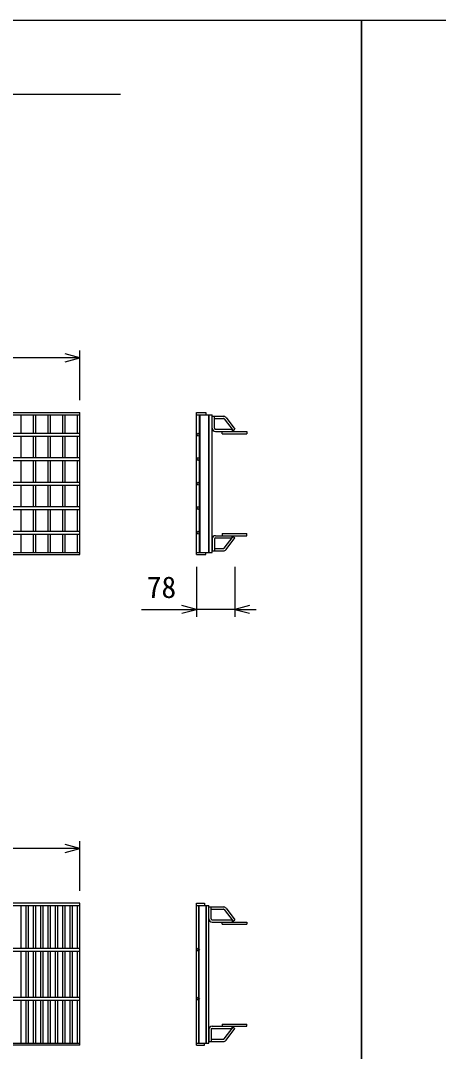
# Model space of a CAD drawing. Units: millimetres, scale not verified. Extents: x -16800 to 16800, y -5940 to 5940.
# Drawn here: x -3604 to -2751, y 229 to 2335 of the extents above; entities that cross this region are included whole.
import ezdxf
from ezdxf.enums import TextEntityAlignment as Align

# ---------------------------------------------------------------- set-up
doc = ezdxf.new("R2010")
doc.units = ezdxf.units.MM
doc.header["$LTSCALE"] = 20
for name, color, linetype, lineweight in [('0-0_DIM', 7, 'Continuous', 25), ('0-2_HATCH', 6, 'Continuous', 25), ('0-6_TXT', 7, 'Continuous', 25)]:
    doc.layers.add(name, color=color, linetype=linetype, lineweight=lineweight)
doc.styles.add('ＭＳ ゴシック', font='')
doc.styles.get('ＭＳ ゴシック').set_extended_font_data('MS Gothic')

msp = doc.modelspace()

# ---------------------------------------------------------------- linework, layer by layer
at = {"layer": '0-0_DIM'}
for p, q in [((-3483.07, 1645.9), (-4478.07, 1645.9)), ((-3483.07, 1559.31), (-3483.07, 1660.9)), ((-3244.69, 1218.87), (-3244.69, 1117.28)), ((-3166.69, 1218.87), (-3166.69, 1117.28)), ((-3357.3, 1132.28), (-3244.69, 1132.28)), ((-3166.69, 1132.28), (-3244.69, 1132.28)), ((-3166.69, 1132.28), (-3123.22, 1132.28)), ((-3483.07, 557.29), (-3483.07, 658.88)), ((-3483.07, 643.88), (-4478.07, 643.88))]:
    msp.add_line(p, q, dxfattribs=at)
for points in [[(-3513.07, 1637.86), (-3483.07, 1645.9), (-3513.07, 1653.94)], [(-3274.69, 1124.24), (-3244.69, 1132.28), (-3274.69, 1140.32)], [(-3136.69, 1140.32), (-3166.69, 1132.28), (-3136.69, 1124.24)], [(-3513.07, 635.84), (-3483.07, 643.88), (-3513.07, 651.92)]]:
    msp.add_lwpolyline(points, dxfattribs=at)
at = {"layer": '0-2_HATCH'}
for p, q in [((-4478.07, 1534.09), (-3483.07, 1534.09)), ((-4478.07, 1529.59), (-3483.07, 1529.59)), ((-3603.07, 1492.09), (-3603.07, 1529.59)), ((-3578.07, 1492.09), (-3578.07, 1529.59)), ((-3573.07, 1492.09), (-3573.07, 1529.59)), ((-3548.07, 1492.09), (-3548.07, 1529.59)), ((-3543.07, 1492.09), (-3543.07, 1529.59)), ((-3518.07, 1492.09), (-3518.07, 1529.59)), ((-3513.07, 1492.09), (-3513.07, 1529.59)), ((-3488.07, 1492.09), (-3488.07, 1529.59)), ((-3483.07, 1244.09), (-3483.07, 1534.09)), ((-3244.69, 1244.09), (-3244.69, 1534.09)), ((-3244.69, 1529.59), (-3212.69, 1529.59)), ((-3238.69, 1248.59), (-3238.69, 1529.59)), ((-3237.69, 1248.59), (-3237.69, 1529.59)), ((-3219.69, 1248.59), (-3219.69, 1529.59)), ((-3218.69, 1248.59), (-3218.69, 1529.59)), ((-3212.69, 1248.59), (-3212.69, 1529.59)), ((-3212.69, 1501.99), (-3212.69, 1526.49)), ((-3212.69, 1526.49), (-3189.74, 1526.49)), ((-3208.19, 1501.99), (-3208.19, 1526.49)), ((-3208.19, 1521.99), (-3189.74, 1521.99)), ((-3188.14, 1521.19), (-3170.29, 1497.39)), ((-3184.54, 1523.89), (-3166.69, 1500.09)), ((-3206.19, 1495.49), (-3142.24, 1495.49)), ((-3192.24, 1490.99), (-3192.24, 1495.49)), ((-3170.29, 1497.39), (-3166.69, 1500.09)), ((-3142.24, 1495.49), (-3142.24, 1490.99)), ((-4478.07, 1492.09), (-3483.07, 1492.09)), ((-4478.07, 1486.09), (-3483.07, 1486.09)), ((-3603.07, 1442.09), (-3603.07, 1486.09)), ((-3578.07, 1442.09), (-3578.07, 1486.09)), ((-3573.07, 1442.09), (-3573.07, 1486.09)), ((-3548.07, 1442.09), (-3548.07, 1486.09)), ((-3543.07, 1442.09), (-3543.07, 1486.09)), ((-3518.07, 1442.09), (-3518.07, 1486.09)), ((-3513.07, 1442.09), (-3513.07, 1486.09)), ((-3488.07, 1442.09), (-3488.07, 1486.09)), ((-3192.24, 1490.99), (-3142.24, 1490.99)), ((-4478.07, 1442.09), (-3483.07, 1442.09)), ((-4478.07, 1436.09), (-3483.07, 1436.09)), ((-3603.07, 1392.09), (-3603.07, 1436.09)), ((-3578.07, 1392.09), (-3578.07, 1436.09)), ((-3573.07, 1392.09), (-3573.07, 1436.09)), ((-3548.07, 1392.09), (-3548.07, 1436.09)), ((-3543.07, 1392.09), (-3543.07, 1436.09)), ((-3518.07, 1392.09), (-3518.07, 1436.09)), ((-3513.07, 1392.09), (-3513.07, 1436.09)), ((-3488.07, 1392.09), (-3488.07, 1436.09)), ((-4478.07, 1392.09), (-3483.07, 1392.09)), ((-4478.07, 1386.09), (-3483.07, 1386.09)), ((-3603.07, 1342.09), (-3603.07, 1386.09)), ((-3578.07, 1342.09), (-3578.07, 1386.09)), ((-3573.07, 1342.09), (-3573.07, 1386.09)), ((-3548.07, 1342.09), (-3548.07, 1386.09)), ((-3543.07, 1342.09), (-3543.07, 1386.09)), ((-3518.07, 1342.09), (-3518.07, 1386.09)), ((-3513.07, 1342.09), (-3513.07, 1386.09)), ((-3488.07, 1342.09), (-3488.07, 1386.09)), ((-4478.07, 1342.09), (-3483.07, 1342.09)), ((-4478.07, 1336.09), (-3483.07, 1336.09)), ((-3603.07, 1292.09), (-3603.07, 1336.09)), ((-3578.07, 1292.09), (-3578.07, 1336.09)), ((-3573.07, 1292.09), (-3573.07, 1336.09)), ((-3548.07, 1292.09), (-3548.07, 1336.09)), ((-3543.07, 1292.09), (-3543.07, 1336.09)), ((-3518.07, 1292.09), (-3518.07, 1336.09)), ((-3513.07, 1292.09), (-3513.07, 1336.09)), ((-3488.07, 1292.09), (-3488.07, 1336.09)), ((-4478.07, 1292.09), (-3483.07, 1292.09)), ((-4478.07, 1286.09), (-3483.07, 1286.09)), ((-3603.07, 1248.59), (-3603.07, 1286.09)), ((-3578.07, 1248.59), (-3578.07, 1286.09)), ((-3573.07, 1248.59), (-3573.07, 1286.09)), ((-3548.07, 1248.59), (-3548.07, 1286.09)), ((-3543.07, 1248.59), (-3543.07, 1286.09)), ((-3518.07, 1248.59), (-3518.07, 1286.09)), ((-3513.07, 1248.59), (-3513.07, 1286.09)), ((-3488.07, 1248.59), (-3488.07, 1286.09)), ((-3192.24, 1287.19), (-3142.24, 1287.19)), ((-3192.24, 1287.19), (-3192.24, 1282.69)), ((-3142.24, 1282.69), (-3142.24, 1287.19)), ((-3212.69, 1276.19), (-3212.69, 1251.69)), ((-3208.19, 1276.19), (-3208.19, 1251.69)), ((-3206.19, 1282.69), (-3142.24, 1282.69)), ((-3188.14, 1256.99), (-3170.29, 1280.79)), ((-3184.54, 1254.29), (-3166.69, 1278.09)), ((-3170.29, 1280.79), (-3166.69, 1278.09)), ((-4478.07, 1248.59), (-3483.07, 1248.59)), ((-4478.07, 1244.09), (-3483.07, 1244.09)), ((-3244.69, 1248.59), (-3212.69, 1248.59)), ((-3212.69, 1251.69), (-3189.74, 1251.69)), ((-3208.19, 1256.19), (-3189.74, 1256.19)), ((-3483.07, 532.07), (-4478.07, 532.07)), ((-4478.07, 527.57), (-3483.07, 527.57)), ((-3603.07, 440.07), (-3603.07, 527.57)), ((-3593.07, 440.07), (-3593.07, 527.57)), ((-3588.07, 440.07), (-3588.07, 527.57)), ((-3578.07, 440.07), (-3578.07, 527.57)), ((-3573.07, 440.07), (-3573.07, 527.57)), ((-3563.07, 440.07), (-3563.07, 527.57)), ((-3558.07, 440.07), (-3558.07, 527.57)), ((-3548.07, 440.07), (-3548.07, 527.57)), ((-3543.07, 440.07), (-3543.07, 527.57)), ((-3533.07, 440.07), (-3533.07, 527.57)), ((-3528.07, 440.07), (-3528.07, 527.57)), ((-3518.07, 440.07), (-3518.07, 527.57)), ((-3513.07, 440.07), (-3513.07, 527.57)), ((-3503.07, 440.07), (-3503.07, 527.57)), ((-3498.07, 440.07), (-3498.07, 527.57)), ((-3488.07, 440.07), (-3488.07, 527.57)), ((-3483.07, 242.07), (-3483.07, 532.07)), ((-3244.69, 242.07), (-3244.69, 532.07)), ((-3244.69, 527.57), (-3219.69, 527.57)), ((-3240.19, 246.57), (-3240.19, 527.57)), ((-3239.19, 246.57), (-3239.19, 527.57)), ((-3225.19, 246.57), (-3225.19, 527.57)), ((-3224.19, 246.57), (-3224.19, 527.57)), ((-3219.69, 246.57), (-3219.69, 527.57)), ((-3219.69, 499.97), (-3219.69, 524.47)), ((-3219.69, 524.47), (-3189.74, 524.47)), ((-3215.19, 499.97), (-3215.19, 524.47)), ((-3215.19, 519.97), (-3189.74, 519.97)), ((-3188.14, 519.17), (-3170.29, 495.37)), ((-3184.54, 521.87), (-3166.69, 498.07)), ((-3213.19, 493.47), (-3142.24, 493.47)), ((-3192.24, 488.97), (-3192.24, 493.47)), ((-3192.24, 488.97), (-3142.24, 488.97)), ((-3170.29, 495.37), (-3166.69, 498.07)), ((-3142.24, 493.47), (-3142.24, 488.97)), ((-4478.07, 440.07), (-3483.07, 440.07)), ((-4478.07, 434.07), (-3483.07, 434.07)), ((-3603.07, 340.07), (-3603.07, 434.07)), ((-3593.07, 340.07), (-3593.07, 434.07)), ((-3588.07, 340.07), (-3588.07, 434.07)), ((-3578.07, 340.07), (-3578.07, 434.07)), ((-3573.07, 340.07), (-3573.07, 434.07)), ((-3563.07, 340.07), (-3563.07, 434.07)), ((-3558.07, 340.07), (-3558.07, 434.07)), ((-3548.07, 340.07), (-3548.07, 434.07)), ((-3543.07, 340.07), (-3543.07, 434.07)), ((-3533.07, 340.07), (-3533.07, 434.07)), ((-3528.07, 340.07), (-3528.07, 434.07)), ((-3518.07, 340.07), (-3518.07, 434.07)), ((-3513.07, 340.07), (-3513.07, 434.07)), ((-3503.07, 340.07), (-3503.07, 434.07)), ((-3498.07, 340.07), (-3498.07, 434.07)), ((-3488.07, 340.07), (-3488.07, 434.07)), ((-4478.07, 340.07), (-3483.07, 340.07)), ((-4478.07, 334.07), (-3483.07, 334.07)), ((-3603.07, 246.57), (-3603.07, 334.07)), ((-3593.07, 246.57), (-3593.07, 334.07)), ((-3588.07, 246.57), (-3588.07, 334.07)), ((-3578.07, 246.57), (-3578.07, 334.07)), ((-3573.07, 246.57), (-3573.07, 334.07)), ((-3563.07, 246.57), (-3563.07, 334.07)), ((-3558.07, 246.57), (-3558.07, 334.07)), ((-3548.07, 246.57), (-3548.07, 334.07)), ((-3543.07, 246.57), (-3543.07, 334.07)), ((-3533.07, 246.57), (-3533.07, 334.07)), ((-3528.07, 246.57), (-3528.07, 334.07)), ((-3518.07, 246.57), (-3518.07, 334.07)), ((-3513.07, 246.57), (-3513.07, 334.07)), ((-3503.07, 246.57), (-3503.07, 334.07)), ((-3498.07, 246.57), (-3498.07, 334.07)), ((-3488.07, 246.57), (-3488.07, 334.07)), ((-3219.69, 274.17), (-3219.69, 249.67)), ((-3215.19, 274.17), (-3215.19, 249.67)), ((-3213.19, 280.67), (-3142.24, 280.67)), ((-3192.24, 285.17), (-3142.24, 285.17)), ((-3192.24, 285.17), (-3192.24, 280.67)), ((-3188.14, 254.97), (-3170.29, 278.77)), ((-3184.54, 252.27), (-3166.69, 276.07)), ((-3170.29, 278.77), (-3166.69, 276.07)), ((-3142.24, 280.67), (-3142.24, 285.17)), ((-3215.19, 254.17), (-3189.74, 254.17)), ((-4478.07, 246.57), (-3483.07, 246.57)), ((-3483.07, 242.07), (-4478.07, 242.07)), ((-3244.69, 246.57), (-3219.69, 246.57)), ((-3219.69, 249.67), (-3189.74, 249.67))]:
    msp.add_line(p, q, dxfattribs=at)
for points in [[(-3244.69, 1534.09), (-3225.69, 1534.09), (-3225.69, 1529.59)], [(-3206.19, 1499.99), (-3172.24, 1499.99), (-3172.24, 1495.49)], [(-3206.19, 1278.19), (-3172.24, 1278.19), (-3172.24, 1282.69)], [(-3244.69, 1244.09), (-3225.69, 1244.09), (-3225.69, 1248.59)], [(-3244.69, 532.07), (-3228.69, 532.07), (-3228.69, 527.57)], [(-3213.19, 497.97), (-3172.24, 497.97), (-3172.24, 493.47)], [(-3213.19, 276.17), (-3172.24, 276.17), (-3172.24, 280.67)], [(-3244.69, 242.07), (-3228.69, 242.07), (-3228.69, 246.57)]]:
    msp.add_lwpolyline(points, dxfattribs=at)
for points in [[(-3244.69, 1489.09), (-3241.69, 1492.09), (-3238.69, 1489.09), (-3241.69, 1486.09)], [(-3244.69, 1439.09), (-3241.69, 1442.09), (-3238.69, 1439.09), (-3241.69, 1436.09)], [(-3244.69, 1389.09), (-3241.69, 1392.09), (-3238.69, 1389.09), (-3241.69, 1386.09)], [(-3244.69, 1339.09), (-3241.69, 1342.09), (-3238.69, 1339.09), (-3241.69, 1336.09)], [(-3244.69, 1289.09), (-3241.69, 1292.09), (-3238.69, 1289.09), (-3241.69, 1286.09)], [(-3244.69, 437.07), (-3241.69, 440.07), (-3238.69, 437.07), (-3241.69, 434.07)], [(-3244.69, 337.07), (-3241.69, 340.07), (-3238.69, 337.07), (-3241.69, 334.07)]]:
    msp.add_lwpolyline(points, close=True, dxfattribs=at)
for centre, radius, start, end in [((-3189.74, 1519.99), 6.5, 36.8699, 90), ((-3189.74, 1519.99), 2, 36.8699, 90), ((-3206.19, 1501.99), 6.5, 180, 270), ((-3206.19, 1501.99), 2, 180, 270), ((-3206.19, 1276.19), 6.5, 90, 180), ((-3206.19, 1276.19), 2, 90, 180), ((-3189.74, 1258.19), 2, 270, 323.1301), ((-3189.74, 1258.19), 6.5, 270, 323.1301), ((-3189.74, 517.97), 6.5, 36.8699, 90), ((-3189.74, 517.97), 2, 36.8699, 90), ((-3213.19, 499.97), 6.5, 180, 270), ((-3213.19, 499.97), 2, 180, 270), ((-3213.19, 274.17), 6.5, 90, 180), ((-3213.19, 274.17), 2, 90, 180), ((-3189.74, 256.17), 2, 270, 323.1301), ((-3189.74, 256.17), 6.5, 270, 323.1301)]:
    msp.add_arc(centre, radius, start, end, dxfattribs=at)
at = {"layer": '0-6_TXT'}
msp.add_line((-4416.03, 2184.65), (-3400.44, 2184.65), dxfattribs=at)
for points in [[(-4908.23, -115.35), (-2908.23, -115.35), (-2908.23, 2334.65), (-4908.23, 2334.65)], [(-2908.23, -115.35), (-908.23, -115.35), (-908.23, 2334.65), (-2908.23, 2334.65)]]:
    msp.add_lwpolyline(points, close=True, dxfattribs=at)

# ---------------------------------------------------------------- texts
at = {"layer": '0-0_DIM', "style": 'ＭＳ ゴシック'}
msp.add_text('78', height=43.99, dxfattribs=at).set_placement((-3346.33, 1142.28), align=Align.BOTTOM_LEFT)

doc.saveas('drawing.dxf')
